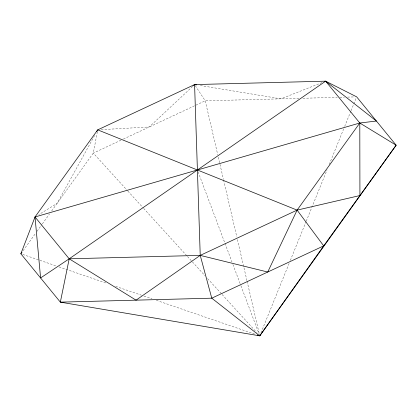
<?xml version="1.0" encoding="UTF-8"?>
<svg xmlns="http://www.w3.org/2000/svg" width="417" height="417" viewBox="0 0 417 417"><rect width="100%" height="100%" fill="white"/><g stroke="black" fill="none" stroke-linecap="round" stroke-linejoin="round"><path stroke-width="0.31" stroke-dasharray="2.08 1.56" d="M97.359 131.741L93.299 153.122L51.036 211.841M260.969 332.818L289.117 263.419M290.336 260.401L306 221.776M306.245 221.172L327.048 169.875M329.253 164.444L343.691 128.837M344.666 126.424L350.786 111.339M351.031 110.734L356.17 98.063M94.591 135.52L57.072 203.454L38.88 214.604M23.112 250.638L35.565 233.338M37.077 231.242L41.981 224.424M42.357 223.898L49.529 213.937M192.696 86.355L149.265 126.966L100.294 129.713M120.987 140.18L93.299 153.122L127.461 190.626M123.343 139.08L205.237 100.81L299.714 98.344M322.002 82.597L280.949 98.834L199.701 85.433M302.951 98.261L337.249 97.364M339.834 97.297L344.364 97.177M347.601 97.093L354.721 96.906M22.695 254.417L56.561 266.051M59.026 266.896L107.049 283.388M115.671 286.349L141.53 295.231M143.99 296.08L151.996 298.827M156.307 300.308L254.818 334.142M127.899 191.106L143.234 207.937M143.672 208.417L187.035 256.017M187.473 256.497L204.992 275.731M207.619 278.619L221.635 294.001M222.079 294.485L256.679 332.469M195.292 85.673L205.237 100.81L217.726 154.66M198.096 171.82L232.014 262.058M232.931 264.498L240.724 285.228M240.953 285.838L259.285 334.616M218.31 157.193L223.455 179.362M223.601 179.998L236.825 237.012M237.414 239.546L246.963 280.719M247.109 281.355L259.452 334.57"/><path stroke-width="0.63" d="M20.85 253.786L35.023 216.97L97.714 129.859L194.583 84.588L325.625 81.164L356.66 96.853L396.15 145.21L259.744 335.836L60.34 302.137L20.85 253.786L21.981 252.212M260.234 334.627L259.744 335.836L257.284 334.987M96.775 131.553L97.714 129.859L297.102 210.121L323.701 245.874L259.744 335.836L211.763 298.181L200.233 255.392L194.583 84.588L196.501 84.906M193.639 85.469L194.583 84.588M324.416 81.643L325.625 81.164L376.405 121.034L359.798 123.01L35.023 216.97L40.595 277.962L69.196 258.811L325.625 81.164L359.798 123.01L396.15 145.21L323.701 245.874L211.763 298.181L60.34 302.137L69.196 258.811L35.023 216.97M297.102 210.121L267.735 272.03L200.233 255.392L69.196 258.811L136.051 300.162L200.233 255.392L297.102 210.121L359.928 195.542L359.798 123.01L297.102 210.121"/></g></svg>
